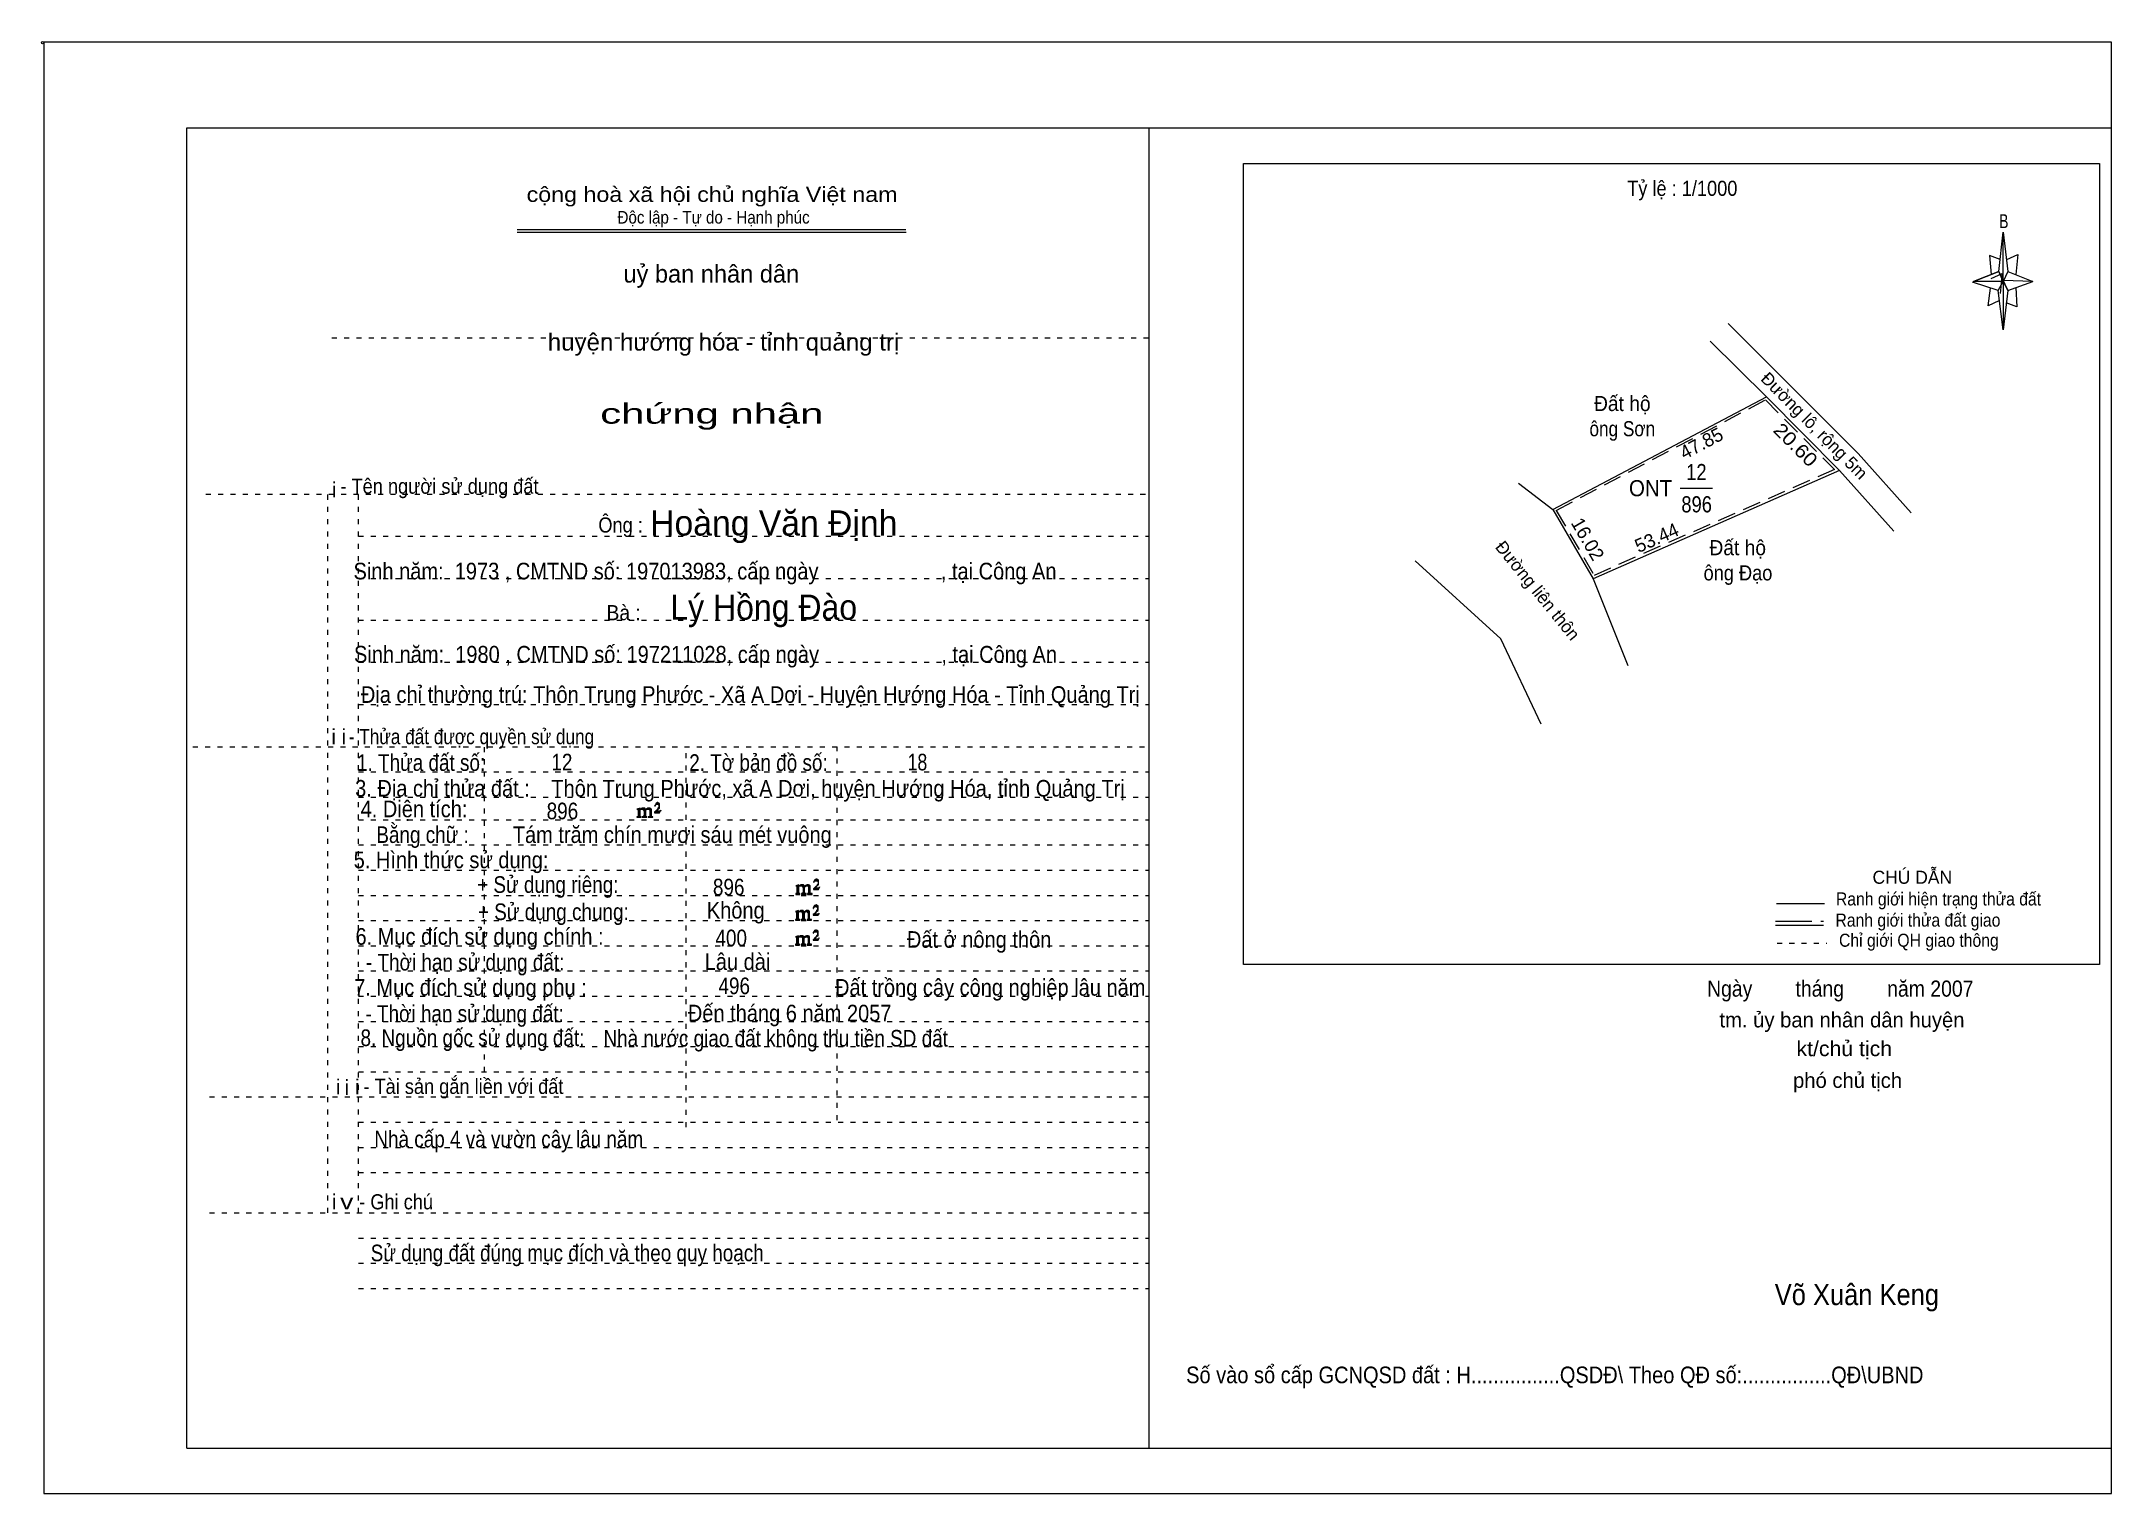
# Model space of a CAD drawing. Header units: centimetres. Extents: x -1.6 to 39.5, y -3.3 to 25.5.
import ezdxf
from ezdxf.enums import TextEntityAlignment as Align

# ---------------------------------------------------------------- set-up
doc = ezdxf.new("R2010")
doc.units = ezdxf.units.CM
doc.header["$LTSCALE"] = 0.12
for name, pattern in [('DOTTED', [1.5, 0.3, -1.2]), ('LONG_DASHED', [7.5, 6, -1.5]), ('MEDIUM_DASHED', [4.5, 3, -1.5])]:
    doc.linetypes.add(name, pattern=pattern)
for name, color, linetype, lineweight in [('1', 7, 'DOTTED', 13), ('10', 7, 'Continuous', 13), ('33', 7, 'LONG_DASHED', 13), ('4', 7, 'Continuous', 13), ('5', 7, 'Continuous', 13), ('50', 7, 'Continuous', 13)]:
    doc.layers.add(name, color=color, linetype=linetype, lineweight=lineweight)
doc.layers.add('30', color=7, linetype='Continuous')
doc.layers.add('6', color=7, linetype='Continuous')

msp = doc.modelspace()

# ---------------------------------------------------------------- hatches: boundary and pattern name
at = {"layer": '50'}
for points in [[(10.27, 10.13), (10.27, 10.12), (10.27, 10.11), (10.25, 10.11), (10.24, 10.11), (10.24, 10.1), (10.33, 10.1), (10.33, 10.11), (10.32, 10.11), (10.31, 10.11), (10.31, 10.12), (10.31, 10.13), (10.31, 10.24), (10.31, 10.25), (10.32, 10.26), (10.34, 10.26), (10.35, 10.26), (10.36, 10.26), (10.37, 10.25), (10.39, 10.22), (10.39, 10.13), (10.37, 10.12), (10.37, 10.11), (10.36, 10.11), (10.35, 10.11), (10.35, 10.1), (10.44, 10.1), (10.44, 10.11), (10.43, 10.11), (10.42, 10.11), (10.42, 10.12), (10.42, 10.13), (10.42, 10.24), (10.44, 10.26), (10.45, 10.26), (10.46, 10.26), (10.49, 10.26), (10.49, 10.25), (10.5, 10.24), (10.5, 10.22), (10.5, 10.13), (10.5, 10.12), (10.49, 10.11), (10.49, 10.11), (10.47, 10.11), (10.47, 10.1), (10.56, 10.1), (10.56, 10.11), (10.55, 10.11), (10.54, 10.11), (10.53, 10.12), (10.53, 10.13), (10.53, 10.2), (10.53, 10.25), (10.53, 10.26), (10.52, 10.27), (10.5, 10.28), (10.47, 10.28), (10.46, 10.28), (10.44, 10.27), (10.41, 10.25), (10.41, 10.26), (10.4, 10.28), (10.39, 10.28), (10.37, 10.28), (10.35, 10.28), (10.34, 10.28), (10.32, 10.26), (10.31, 10.26), (10.31, 10.25), (10.31, 10.25), (10.31, 10.26), (10.31, 10.28), (10.24, 10.26), (10.24, 10.26), (10.25, 10.26), (10.27, 10.25), (10.27, 10.24), (10.27, 10.23)], [(10.69, 10.19), (10.72, 10.24), (10.72, 10.24), (10.71, 10.22), (10.69, 10.22), (10.68, 10.22), (10.63, 10.22), (10.66, 10.26), (10.67, 10.27), (10.69, 10.28), (10.69, 10.3), (10.69, 10.32), (10.69, 10.34), (10.69, 10.35), (10.69, 10.37), (10.68, 10.38), (10.67, 10.38), (10.66, 10.39), (10.65, 10.39), (10.63, 10.38), (10.63, 10.38), (10.62, 10.37), (10.61, 10.35), (10.59, 10.33), (10.61, 10.33), (10.61, 10.35), (10.62, 10.35), (10.63, 10.36), (10.65, 10.36), (10.66, 10.36), (10.67, 10.35), (10.68, 10.35), (10.68, 10.32), (10.68, 10.3), (10.66, 10.28), (10.66, 10.26), (10.65, 10.25), (10.59, 10.2), (10.59, 10.19)], [(13.42, 8.61), (13.42, 8.6), (13.42, 8.59), (13.41, 8.59), (13.4, 8.59), (13.4, 8.57), (13.48, 8.57), (13.48, 8.59), (13.47, 8.59), (13.46, 8.59), (13.46, 8.6), (13.46, 8.61), (13.46, 8.72), (13.46, 8.73), (13.47, 8.74), (13.5, 8.74), (13.51, 8.74), (13.52, 8.74), (13.53, 8.73), (13.54, 8.69), (13.54, 8.61), (13.53, 8.6), (13.53, 8.59), (13.52, 8.59), (13.51, 8.59), (13.51, 8.57), (13.6, 8.57), (13.6, 8.59), (13.58, 8.59), (13.57, 8.59), (13.57, 8.6), (13.57, 8.61), (13.57, 8.72), (13.6, 8.74), (13.61, 8.74), (13.62, 8.74), (13.64, 8.74), (13.64, 8.73), (13.65, 8.72), (13.65, 8.69), (13.65, 8.61), (13.65, 8.6), (13.64, 8.59), (13.64, 8.59), (13.63, 8.59), (13.63, 8.57), (13.72, 8.57), (13.72, 8.59), (13.7, 8.59), (13.69, 8.59), (13.68, 8.6), (13.68, 8.61), (13.68, 8.68), (13.68, 8.73), (13.68, 8.74), (13.67, 8.75), (13.65, 8.76), (13.63, 8.76), (13.62, 8.76), (13.6, 8.75), (13.56, 8.73), (13.56, 8.74), (13.55, 8.76), (13.54, 8.76), (13.53, 8.76), (13.51, 8.76), (13.5, 8.76), (13.47, 8.74), (13.46, 8.74), (13.46, 8.73), (13.46, 8.73), (13.46, 8.74), (13.46, 8.76), (13.4, 8.74), (13.4, 8.74), (13.41, 8.74), (13.42, 8.73), (13.42, 8.72), (13.42, 8.71)], [(13.85, 8.67), (13.87, 8.72), (13.87, 8.72), (13.86, 8.69), (13.85, 8.69), (13.84, 8.69), (13.78, 8.69), (13.82, 8.74), (13.83, 8.75), (13.85, 8.76), (13.85, 8.78), (13.85, 8.79), (13.85, 8.82), (13.85, 8.83), (13.85, 8.85), (13.84, 8.86), (13.83, 8.86), (13.82, 8.87), (13.8, 8.87), (13.78, 8.86), (13.78, 8.86), (13.77, 8.85), (13.76, 8.83), (13.75, 8.81), (13.76, 8.81), (13.76, 8.83), (13.77, 8.83), (13.78, 8.84), (13.8, 8.84), (13.82, 8.84), (13.83, 8.83), (13.84, 8.83), (13.84, 8.79), (13.84, 8.78), (13.82, 8.76), (13.82, 8.74), (13.8, 8.73), (13.75, 8.68), (13.75, 8.67)], [(13.41, 8.09), (13.41, 8.08), (13.41, 8.07), (13.4, 8.07), (13.39, 8.07), (13.39, 8.06), (13.48, 8.06), (13.48, 8.07), (13.47, 8.07), (13.45, 8.07), (13.45, 8.08), (13.45, 8.09), (13.45, 8.2), (13.45, 8.21), (13.47, 8.23), (13.49, 8.23), (13.5, 8.23), (13.51, 8.23), (13.52, 8.21), (13.53, 8.18), (13.53, 8.09), (13.52, 8.08), (13.52, 8.07), (13.51, 8.07), (13.5, 8.07), (13.5, 8.06), (13.59, 8.06), (13.59, 8.07), (13.58, 8.07), (13.57, 8.07), (13.57, 8.08), (13.57, 8.09), (13.57, 8.2), (13.59, 8.23), (13.6, 8.23), (13.61, 8.23), (13.63, 8.23), (13.63, 8.21), (13.64, 8.2), (13.64, 8.18), (13.64, 8.09), (13.64, 8.08), (13.63, 8.07), (13.63, 8.07), (13.62, 8.07), (13.62, 8.06), (13.71, 8.06), (13.71, 8.07), (13.7, 8.07), (13.69, 8.07), (13.67, 8.08), (13.67, 8.09), (13.67, 8.17), (13.67, 8.21), (13.67, 8.23), (13.66, 8.24), (13.64, 8.25), (13.62, 8.25), (13.61, 8.25), (13.59, 8.24), (13.55, 8.21), (13.55, 8.23), (13.54, 8.25), (13.53, 8.25), (13.52, 8.25), (13.5, 8.25), (13.49, 8.25), (13.47, 8.23), (13.45, 8.23), (13.45, 8.21), (13.45, 8.21), (13.45, 8.23), (13.45, 8.25), (13.39, 8.23), (13.39, 8.23), (13.4, 8.23), (13.41, 8.21), (13.41, 8.2), (13.41, 8.19)], [(13.84, 8.16), (13.86, 8.2), (13.86, 8.2), (13.85, 8.18), (13.84, 8.18), (13.83, 8.18), (13.77, 8.18), (13.81, 8.23), (13.82, 8.24), (13.84, 8.25), (13.84, 8.27), (13.84, 8.28), (13.84, 8.3), (13.84, 8.31), (13.84, 8.34), (13.83, 8.35), (13.82, 8.35), (13.81, 8.36), (13.8, 8.36), (13.77, 8.35), (13.77, 8.35), (13.76, 8.34), (13.75, 8.31), (13.74, 8.29), (13.75, 8.29), (13.75, 8.31), (13.76, 8.31), (13.77, 8.33), (13.8, 8.33), (13.81, 8.33), (13.82, 8.31), (13.83, 8.31), (13.83, 8.28), (13.83, 8.27), (13.81, 8.25), (13.81, 8.23), (13.8, 8.21), (13.74, 8.17), (13.74, 8.16)], [(13.84, 7.66), (13.86, 7.71), (13.86, 7.71), (13.85, 7.68), (13.84, 7.68), (13.83, 7.68), (13.77, 7.68), (13.81, 7.73), (13.82, 7.74), (13.84, 7.75), (13.84, 7.77), (13.84, 7.78), (13.84, 7.81), (13.84, 7.82), (13.84, 7.84), (13.83, 7.85), (13.82, 7.85), (13.81, 7.86), (13.79, 7.86), (13.77, 7.85), (13.77, 7.85), (13.76, 7.84), (13.75, 7.82), (13.74, 7.8), (13.75, 7.8), (13.75, 7.82), (13.76, 7.82), (13.77, 7.83), (13.79, 7.83), (13.81, 7.83), (13.82, 7.82), (13.83, 7.82), (13.83, 7.78), (13.83, 7.77), (13.81, 7.75), (13.81, 7.73), (13.79, 7.72), (13.74, 7.67), (13.74, 7.66)], [(13.41, 7.6), (13.41, 7.59), (13.41, 7.58), (13.4, 7.58), (13.39, 7.58), (13.39, 7.56), (13.47, 7.56), (13.47, 7.58), (13.46, 7.58), (13.45, 7.58), (13.45, 7.59), (13.45, 7.6), (13.45, 7.71), (13.45, 7.72), (13.46, 7.73), (13.49, 7.73), (13.5, 7.73), (13.51, 7.73), (13.52, 7.72), (13.53, 7.68), (13.53, 7.6), (13.52, 7.59), (13.52, 7.58), (13.51, 7.58), (13.5, 7.58), (13.5, 7.56), (13.59, 7.56), (13.59, 7.58), (13.57, 7.58), (13.56, 7.58), (13.56, 7.59), (13.56, 7.6), (13.56, 7.71), (13.59, 7.73), (13.6, 7.73), (13.61, 7.73), (13.63, 7.73), (13.63, 7.72), (13.64, 7.71), (13.64, 7.68), (13.64, 7.6), (13.64, 7.59), (13.63, 7.58), (13.63, 7.58), (13.62, 7.58), (13.62, 7.56), (13.71, 7.56), (13.71, 7.58), (13.69, 7.58), (13.68, 7.58), (13.67, 7.59), (13.67, 7.6), (13.67, 7.67), (13.67, 7.72), (13.67, 7.73), (13.66, 7.74), (13.64, 7.75), (13.62, 7.75), (13.61, 7.75), (13.59, 7.74), (13.55, 7.72), (13.55, 7.73), (13.54, 7.75), (13.53, 7.75), (13.52, 7.75), (13.5, 7.75), (13.49, 7.75), (13.46, 7.73), (13.45, 7.73), (13.45, 7.72), (13.45, 7.72), (13.45, 7.73), (13.45, 7.75), (13.39, 7.73), (13.39, 7.73), (13.4, 7.73), (13.41, 7.72), (13.41, 7.71), (13.41, 7.7)]]:
    msp.add_hatch(color=256, dxfattribs=at).paths.add_polyline_path(points)

# ---------------------------------------------------------------- linework, layer by layer
at = {"layer": '1', "linetype": 'Continuous'}
for p, q in [((1.31, -2.42), (1.31, 23.78)), ((1.31, 23.78), (39.51, 23.78)), ((20.41, -2.42), (20.41, 23.78)), ((39.51, -2.42), (39.51, 23.78)), ((7.87, 21.76), (15.58, 21.76)), ((7.87, 21.71), (15.59, 21.71)), ((37.26, 20.55), (36.75, 20.72)), ((1.31, -2.42), (39.51, -2.42))]:
    msp.add_line(p, q, dxfattribs=at)
at = {"layer": '1'}
for p, q in [((4.19, 19.61), (20.41, 19.61)), ((1.69, 16.51), (20.41, 16.51)), ((4.11, 2.25), (4.11, 16.51)), ((4.72, 2.25), (4.72, 16.51)), ((4.72, 15.68), (20.41, 15.68)), ((4.72, 14.84), (20.41, 14.84)), ((4.72, 14.01), (20.41, 14.01)), ((4.72, 13.18), (20.41, 13.18)), ((4.72, 12.34), (20.41, 12.34)), ((1.43, 11.5), (20.41, 11.5)), ((7.22, 5.05), (7.22, 11.5)), ((11.22, 3.95), (11.22, 11.5)), ((14.22, 4.09), (14.22, 11.5)), ((4.72, 11), (20.41, 11)), ((4.72, 10.5), (20.41, 10.5)), ((4.72, 10.05), (20.41, 10.05)), ((4.72, 9.55), (20.41, 9.55)), ((4.72, 9.05), (20.41, 9.05)), ((4.72, 8.55), (20.41, 8.55)), ((4.72, 8.05), (20.41, 8.05)), ((4.72, 7.55), (20.41, 7.55)), ((4.72, 7.05), (20.41, 7.05)), ((4.72, 6.55), (20.41, 6.55)), ((4.72, 6.05), (20.41, 6.05)), ((4.72, 5.55), (20.41, 5.55)), ((4.72, 5.05), (20.41, 5.05)), ((1.76, 4.55), (20.41, 4.55)), ((4.72, 4.05), (20.41, 4.05)), ((4.72, 3.55), (20.41, 3.55)), ((4.72, 3.05), (20.41, 3.05)), ((1.76, 2.25), (20.41, 2.25)), ((4.72, 1.75), (20.41, 1.75)), ((4.72, 1.25), (20.41, 1.25)), ((4.72, 0.75), (20.41, 0.75))]:
    msp.add_line(p, q, dxfattribs=at)
at = {"layer": '1', "linetype": 'Continuous'}
msp.add_lwpolyline([(-1.53, -3.32), (39.51, -3.32), (39.51, 25.48), (-1.53, 25.48)], close=True, dxfattribs=at)
msp.add_lwpolyline([(37.27, 20.35), (37.06, 20.25), (37.11, 20.6)], dxfattribs=at)
at = {"layer": '10'}
for p, q in [((34.11, 16.98), (29.22, 14.83)), ((28.42, 16.21), (29.22, 14.83)), ((29.22, 14.83), (29.91, 13.11))]:
    msp.add_line(p, q, dxfattribs=at)
at = {"layer": '10', "linetype": 'MEDIUM_DASHED'}
msp.add_line((28.49, 16.19), (29.24, 14.9), dxfattribs=at)
at = {"layer": '10'}
for points in [[(35.53, 16.14), (34.48, 17.32), (31.9, 19.9)], [(31.54, 19.55), (32.66, 18.44), (34.11, 16.98), (35.19, 15.78)], [(27.74, 16.73), (28.42, 16.21), (32.66, 18.44)], [(28.19, 11.95), (27.39, 13.64), (25.69, 15.19)]]:
    msp.add_lwpolyline(points, dxfattribs=at)
at = {"layer": '10', "linetype": 'MEDIUM_DASHED'}
msp.add_lwpolyline([(28.49, 16.19), (32.64, 18.38), (34.01, 17), (29.24, 14.9)], dxfattribs=at)
at = {"layer": '33'}
msp.add_line((30.95, 16.63), (31.59, 16.63), dxfattribs=at)
at = {"layer": '4'}
for p, q in [((32.86, 8.39), (33.81, 8.39)), ((32.84, 7.96), (33.79, 7.96))]:
    msp.add_line(p, q, dxfattribs=at)
at = {"layer": '4', "linetype": 'LONG_DASHED'}
msp.add_line((32.84, 8.04), (33.79, 8.04), dxfattribs=at)
at = {"layer": '4', "linetype": 'DOTTED'}
msp.add_line((32.87, 7.6), (33.86, 7.6), dxfattribs=at)
at = {"layer": '4'}
msp.add_lwpolyline([(22.28, 23.07), (39.27, 23.07), (39.27, 7.18), (22.28, 7.18)], close=True, dxfattribs=at)
msp.add_circle((-1.55, 25.47), 0.025, dxfattribs=at)
at = {"layer": '5'}
for p, q in [((37.27, 20.93), (37.36, 21.71)), ((37.45, 20.55), (37.36, 19.77)), ((37.45, 20.93), (37.95, 20.73)), ((37.61, 20.61), (37.63, 20.23)), ((37.63, 20.23), (37.42, 20.31))]:
    msp.add_line(p, q, dxfattribs=at)
for points in [[(37.36, 21.71), (37.45, 20.93), (37.36, 20.73)], [(37.36, 20.73), (36.77, 20.73), (37.27, 20.93), (37.45, 20.55), (37.95, 20.73), (37.36, 20.75)], [(37.36, 20.73), (37.36, 19.77), (37.26, 20.55)]]:
    msp.add_lwpolyline(points, close=True, dxfattribs=at)
for points in [[(37.3, 21.17), (37.09, 21.25), (37.12, 20.87)], [(37.43, 21.17), (37.65, 21.27), (37.61, 20.87)], [(37.36, 20.73), (37.27, 20.93), (36.77, 20.73)], [(37.12, 20.79), (37.34, 20.89), (37.3, 20.49)], [(37.36, 20.73), (37.45, 20.55), (37.95, 20.73)]]:
    msp.add_lwpolyline(points, dxfattribs=at)
at = {"layer": '50'}
for points in [[(10.27, 10.13), (10.27, 10.12), (10.27, 10.11), (10.25, 10.11), (10.24, 10.11), (10.24, 10.1), (10.33, 10.1), (10.33, 10.11), (10.32, 10.11), (10.31, 10.11), (10.31, 10.12), (10.31, 10.13), (10.31, 10.24), (10.31, 10.25), (10.32, 10.26), (10.34, 10.26), (10.35, 10.26), (10.36, 10.26), (10.37, 10.25), (10.39, 10.22), (10.39, 10.13), (10.37, 10.12), (10.37, 10.11), (10.36, 10.11), (10.35, 10.11), (10.35, 10.1), (10.44, 10.1), (10.44, 10.11), (10.43, 10.11), (10.42, 10.11), (10.42, 10.12), (10.42, 10.13), (10.42, 10.24), (10.44, 10.26), (10.45, 10.26), (10.46, 10.26), (10.49, 10.26), (10.49, 10.25), (10.5, 10.24), (10.5, 10.22), (10.5, 10.13), (10.5, 10.12), (10.49, 10.11), (10.49, 10.11), (10.47, 10.11), (10.47, 10.1), (10.56, 10.1), (10.56, 10.11), (10.55, 10.11), (10.54, 10.11), (10.53, 10.12), (10.53, 10.13), (10.53, 10.2), (10.53, 10.25), (10.53, 10.26), (10.52, 10.27), (10.5, 10.28), (10.47, 10.28), (10.46, 10.28), (10.44, 10.27), (10.41, 10.25), (10.41, 10.26), (10.4, 10.28), (10.39, 10.28), (10.37, 10.28), (10.35, 10.28), (10.34, 10.28), (10.32, 10.26), (10.31, 10.26), (10.31, 10.25), (10.31, 10.25), (10.31, 10.26), (10.31, 10.28), (10.24, 10.26), (10.24, 10.26), (10.25, 10.26), (10.27, 10.25), (10.27, 10.24), (10.27, 10.23)], [(10.69, 10.19), (10.72, 10.24), (10.72, 10.24), (10.71, 10.22), (10.69, 10.22), (10.68, 10.22), (10.63, 10.22), (10.66, 10.26), (10.67, 10.27), (10.69, 10.28), (10.69, 10.3), (10.69, 10.32), (10.69, 10.34), (10.69, 10.35), (10.69, 10.37), (10.68, 10.38), (10.67, 10.38), (10.66, 10.39), (10.65, 10.39), (10.63, 10.38), (10.63, 10.38), (10.62, 10.37), (10.61, 10.35), (10.59, 10.33), (10.61, 10.33), (10.61, 10.35), (10.62, 10.35), (10.63, 10.36), (10.65, 10.36), (10.66, 10.36), (10.67, 10.35), (10.68, 10.35), (10.68, 10.32), (10.68, 10.3), (10.66, 10.28), (10.66, 10.26), (10.65, 10.25), (10.59, 10.2), (10.59, 10.19)], [(13.42, 8.61), (13.42, 8.6), (13.42, 8.59), (13.41, 8.59), (13.4, 8.59), (13.4, 8.57), (13.48, 8.57), (13.48, 8.59), (13.47, 8.59), (13.46, 8.59), (13.46, 8.6), (13.46, 8.61), (13.46, 8.72), (13.46, 8.73), (13.47, 8.74), (13.5, 8.74), (13.51, 8.74), (13.52, 8.74), (13.53, 8.73), (13.54, 8.69), (13.54, 8.61), (13.53, 8.6), (13.53, 8.59), (13.52, 8.59), (13.51, 8.59), (13.51, 8.57), (13.6, 8.57), (13.6, 8.59), (13.58, 8.59), (13.57, 8.59), (13.57, 8.6), (13.57, 8.61), (13.57, 8.72), (13.6, 8.74), (13.61, 8.74), (13.62, 8.74), (13.64, 8.74), (13.64, 8.73), (13.65, 8.72), (13.65, 8.69), (13.65, 8.61), (13.65, 8.6), (13.64, 8.59), (13.64, 8.59), (13.63, 8.59), (13.63, 8.57), (13.72, 8.57), (13.72, 8.59), (13.7, 8.59), (13.69, 8.59), (13.68, 8.6), (13.68, 8.61), (13.68, 8.68), (13.68, 8.73), (13.68, 8.74), (13.67, 8.75), (13.65, 8.76), (13.63, 8.76), (13.62, 8.76), (13.6, 8.75), (13.56, 8.73), (13.56, 8.74), (13.55, 8.76), (13.54, 8.76), (13.53, 8.76), (13.51, 8.76), (13.5, 8.76), (13.47, 8.74), (13.46, 8.74), (13.46, 8.73), (13.46, 8.73), (13.46, 8.74), (13.46, 8.76), (13.4, 8.74), (13.4, 8.74), (13.41, 8.74), (13.42, 8.73), (13.42, 8.72), (13.42, 8.71)], [(13.85, 8.67), (13.87, 8.72), (13.87, 8.72), (13.86, 8.69), (13.85, 8.69), (13.84, 8.69), (13.78, 8.69), (13.82, 8.74), (13.83, 8.75), (13.85, 8.76), (13.85, 8.78), (13.85, 8.79), (13.85, 8.82), (13.85, 8.83), (13.85, 8.85), (13.84, 8.86), (13.83, 8.86), (13.82, 8.87), (13.8, 8.87), (13.78, 8.86), (13.78, 8.86), (13.77, 8.85), (13.76, 8.83), (13.75, 8.81), (13.76, 8.81), (13.76, 8.83), (13.77, 8.83), (13.78, 8.84), (13.8, 8.84), (13.82, 8.84), (13.83, 8.83), (13.84, 8.83), (13.84, 8.79), (13.84, 8.78), (13.82, 8.76), (13.82, 8.74), (13.8, 8.73), (13.75, 8.68), (13.75, 8.67)], [(13.41, 8.09), (13.41, 8.08), (13.41, 8.07), (13.4, 8.07), (13.39, 8.07), (13.39, 8.06), (13.48, 8.06), (13.48, 8.07), (13.47, 8.07), (13.45, 8.07), (13.45, 8.08), (13.45, 8.09), (13.45, 8.2), (13.45, 8.21), (13.47, 8.23), (13.49, 8.23), (13.5, 8.23), (13.51, 8.23), (13.52, 8.21), (13.53, 8.18), (13.53, 8.09), (13.52, 8.08), (13.52, 8.07), (13.51, 8.07), (13.5, 8.07), (13.5, 8.06), (13.59, 8.06), (13.59, 8.07), (13.58, 8.07), (13.57, 8.07), (13.57, 8.08), (13.57, 8.09), (13.57, 8.2), (13.59, 8.23), (13.6, 8.23), (13.61, 8.23), (13.63, 8.23), (13.63, 8.21), (13.64, 8.2), (13.64, 8.18), (13.64, 8.09), (13.64, 8.08), (13.63, 8.07), (13.63, 8.07), (13.62, 8.07), (13.62, 8.06), (13.71, 8.06), (13.71, 8.07), (13.7, 8.07), (13.69, 8.07), (13.67, 8.08), (13.67, 8.09), (13.67, 8.17), (13.67, 8.21), (13.67, 8.23), (13.66, 8.24), (13.64, 8.25), (13.62, 8.25), (13.61, 8.25), (13.59, 8.24), (13.55, 8.21), (13.55, 8.23), (13.54, 8.25), (13.53, 8.25), (13.52, 8.25), (13.5, 8.25), (13.49, 8.25), (13.47, 8.23), (13.45, 8.23), (13.45, 8.21), (13.45, 8.21), (13.45, 8.23), (13.45, 8.25), (13.39, 8.23), (13.39, 8.23), (13.4, 8.23), (13.41, 8.21), (13.41, 8.2), (13.41, 8.19)], [(13.84, 8.16), (13.86, 8.2), (13.86, 8.2), (13.85, 8.18), (13.84, 8.18), (13.83, 8.18), (13.77, 8.18), (13.81, 8.23), (13.82, 8.24), (13.84, 8.25), (13.84, 8.27), (13.84, 8.28), (13.84, 8.3), (13.84, 8.31), (13.84, 8.34), (13.83, 8.35), (13.82, 8.35), (13.81, 8.36), (13.8, 8.36), (13.77, 8.35), (13.77, 8.35), (13.76, 8.34), (13.75, 8.31), (13.74, 8.29), (13.75, 8.29), (13.75, 8.31), (13.76, 8.31), (13.77, 8.33), (13.8, 8.33), (13.81, 8.33), (13.82, 8.31), (13.83, 8.31), (13.83, 8.28), (13.83, 8.27), (13.81, 8.25), (13.81, 8.23), (13.8, 8.21), (13.74, 8.17), (13.74, 8.16)], [(13.84, 7.66), (13.86, 7.71), (13.86, 7.71), (13.85, 7.68), (13.84, 7.68), (13.83, 7.68), (13.77, 7.68), (13.81, 7.73), (13.82, 7.74), (13.84, 7.75), (13.84, 7.77), (13.84, 7.78), (13.84, 7.81), (13.84, 7.82), (13.84, 7.84), (13.83, 7.85), (13.82, 7.85), (13.81, 7.86), (13.79, 7.86), (13.77, 7.85), (13.77, 7.85), (13.76, 7.84), (13.75, 7.82), (13.74, 7.8), (13.75, 7.8), (13.75, 7.82), (13.76, 7.82), (13.77, 7.83), (13.79, 7.83), (13.81, 7.83), (13.82, 7.82), (13.83, 7.82), (13.83, 7.78), (13.83, 7.77), (13.81, 7.75), (13.81, 7.73), (13.79, 7.72), (13.74, 7.67), (13.74, 7.66)], [(13.41, 7.6), (13.41, 7.59), (13.41, 7.58), (13.4, 7.58), (13.39, 7.58), (13.39, 7.56), (13.47, 7.56), (13.47, 7.58), (13.46, 7.58), (13.45, 7.58), (13.45, 7.59), (13.45, 7.6), (13.45, 7.71), (13.45, 7.72), (13.46, 7.73), (13.49, 7.73), (13.5, 7.73), (13.51, 7.73), (13.52, 7.72), (13.53, 7.68), (13.53, 7.6), (13.52, 7.59), (13.52, 7.58), (13.51, 7.58), (13.5, 7.58), (13.5, 7.56), (13.59, 7.56), (13.59, 7.58), (13.57, 7.58), (13.56, 7.58), (13.56, 7.59), (13.56, 7.6), (13.56, 7.71), (13.59, 7.73), (13.6, 7.73), (13.61, 7.73), (13.63, 7.73), (13.63, 7.72), (13.64, 7.71), (13.64, 7.68), (13.64, 7.6), (13.64, 7.59), (13.63, 7.58), (13.63, 7.58), (13.62, 7.58), (13.62, 7.56), (13.71, 7.56), (13.71, 7.58), (13.69, 7.58), (13.68, 7.58), (13.67, 7.59), (13.67, 7.6), (13.67, 7.67), (13.67, 7.72), (13.67, 7.73), (13.66, 7.74), (13.64, 7.75), (13.62, 7.75), (13.61, 7.75), (13.59, 7.74), (13.55, 7.72), (13.55, 7.73), (13.54, 7.75), (13.53, 7.75), (13.52, 7.75), (13.5, 7.75), (13.49, 7.75), (13.46, 7.73), (13.45, 7.73), (13.45, 7.72), (13.45, 7.72), (13.45, 7.73), (13.45, 7.75), (13.39, 7.73), (13.39, 7.73), (13.4, 7.73), (13.41, 7.72), (13.41, 7.71), (13.41, 7.7)]]:
    msp.add_lwpolyline(points, close=True, dxfattribs=at)

# ---------------------------------------------------------------- texts
at = {"layer": '1'}
for s, height, width, p in [('cộng hoà xã hội chủ nghĩa Việt nam', 0.3, 1.15, (11.735, 22.31)), ('Độc lập - Tự do - Hạnh phúc', 0.25, 0.9, (11.765, 21.88)), ('chứng nhận', 0.4, 1.55, (11.73, 17.91)), ('- Tên người sử dụng đất', 0.3, 0.9, (6.325, 16.52)), ('- Thửa đất được quyền sử dụng', 0.3, 0.85, (6.96, 11.55)), ('- Tài sản gắn liền với đất ', 0.3, 0.9, (6.85, 4.61)), ('v', 0.3, 1.3, (4.485, 2.32)), ('- Ghi chú', 0.3, 0.9, (5.465, 2.32))]:
    msp.add_text(s, height=height, dxfattribs=dict(at, width=width)).set_placement(p, align=Align.CENTER)
for s, height, p in [('uỷ ban nhân dân', 0.35, (11.72, 20.71)), ('i', 0.3, (4.235, 16.45)), ('i', 0.3, (4.225, 11.55)), ('i', 0.3, (4.425, 11.55)), ('i', 0.3, (4.315, 4.6)), ('i', 0.3, (4.485, 4.59)), ('i', 0.3, (4.695, 4.6)), ('i', 0.3, (4.235, 2.32))]:
    msp.add_text(s, height=height, dxfattribs=at).set_placement(p, align=Align.CENTER)
at = {"layer": '10'}
for s, height, width, p in [('Tỷ lệ : 1/1000', 0.3, 0.9, (30.99, 22.43)), ('Đất hộ', 0.3, 0.95, (29.8, 18.16)), ('ông Sơn', 0.3, 0.85, (29.8, 17.66)), ('Đất hộ', 0.3, 0.95, (32.09, 15.3)), ('ông Đạo', 0.3, 0.9, (32.095, 14.8)), ('Lý Hồng Đào', 0.5, 0.95, (12.76, 14.02)), ('Võ Xuân Keng', 0.42, 0.9, (34.455, 0.42))]:
    msp.add_text(s, height=height, dxfattribs=dict(at, width=width)).set_placement(p, align=Align.CENTER)
for s, rotation, p in [('Đường lô, rộng 5m ', 314.803, (33.555, 17.748)), ('Đường liên thôn ', 309.101, (28.053, 14.484))]:
    msp.add_text(s, height=0.25, rotation=rotation, dxfattribs=at).set_placement(p, align=Align.CENTER)
msp.add_text('Hoàng Văn Định', height=0.5, dxfattribs=at).set_placement((12.96, 15.69), align=Align.CENTER)
at = {"layer": '30'}
for s, rotation, p in [('47.85', 27.711, (31.432, 17.401)), ('16.02', 300.038, (28.996, 15.553)), ('53.44', 23.783, (30.536, 15.523))]:
    msp.add_text(s, height=0.27, rotation=rotation, dxfattribs=at).set_placement(p, align=Align.CENTER)
at = {"layer": '30', "width": 1.15}
msp.add_text('20.60', height=0.27, rotation=314.98, dxfattribs=at).set_placement((33.144, 17.395), align=Align.CENTER)
at = {"layer": '33', "width": 0.85}
for s, p in [('12', (31.27, 16.79)), ('896', (31.275, 16.15))]:
    msp.add_text(s, height=0.32, dxfattribs=at).set_placement(p, align=Align.CENTER)
at = {"layer": '33', "width": 0.95}
msp.add_text('ONT', height=0.32, dxfattribs=at).set_placement((30.79, 16.47), align=Align.RIGHT)
at = {"layer": '4'}
msp.add_text('CHÚ DẪN', height=0.2591, dxfattribs=at).set_placement((35.555, 8.78), align=Align.CENTER)
at = {"layer": '4', "width": 0.9}
for s, p in [('Ranh giới hiện trạng thửa đất', (36.075, 8.35)), ('Ranh giới thửa đất giao ', (35.71, 7.93)), ('Chỉ giới QH giao thông', (35.685, 7.53))]:
    msp.add_text(s, height=0.2591, dxfattribs=at).set_placement(p, align=Align.CENTER)
at = {"layer": '5', "width": 0.75}
msp.add_text('B', height=0.276, dxfattribs=at).set_placement((37.37, 21.79), align=Align.CENTER)
at = {"layer": '50'}
for s, height, width, p in [('  huyện hướng hóa - tỉnh quảng trị', 0.34, 1.05, (11.83, 19.36)), ('Ông :', 0.3, 0.9, (9.92, 15.75)), ('Sinh năm:  1973 , CMTND số: 197013983, cấp ngày                      , tại Công An ', 0.33, 0.9, (11.65, 14.82)), ('Bà :', 0.3, 0.95, (9.98, 14.01)), ('Sinh năm:  1980 , CMTND số: 197211028, cấp ngày                      , tại Công An ', 0.33, 0.9, (11.66, 13.17)), ('Địa chỉ thường trú: Thôn Trung Phước - Xã A Dơi - Huyện Hướng Hóa - Tỉnh Quảng Trị', 0.33, 0.9, (12.495, 12.37)), ('1. Thửa đất số:  ', 0.33, 0.85, (6.065, 11.02)), ('12', 0.33, 0.85, (8.755, 11.03)), ('2. Tờ bản đồ số:  ', 0.33, 0.85, (12.76, 11.02)), ('18', 0.33, 0.8, (15.81, 11.03)), ('3. Địa chỉ thửa đất : ', 0.33, 0.9, (6.44, 10.51)), ('Thôn Trung Phước, xã A Dơi, huyện Hướng Hóa, tỉnh Quảng Trị', 0.33, 0.9, (14.235, 10.51)), ('4. Diện tích: ', 0.33, 0.9, (5.875, 10.1)), ('896', 0.33, 0.85, (8.765, 10.06)), ('Bằng chữ :', 0.33, 0.85, (5.99, 9.59)), ('5. Hình thức sử dụng:', 0.33, 0.9, (6.555, 9.09)), ('+ Sử dụng riêng:', 0.33, 0.85, (8.475, 8.6)), ('896', 0.33, 0.85, (12.065, 8.55)), ('+ Sử dụng chung:', 0.33, 0.85, (8.585, 8.06)), ('Không', 0.33, 0.9, (12.205, 8.09)), ('6. Mục đích sử dụng chính :', 0.33, 0.9, (7.12, 7.57)), ('400', 0.33, 0.85, (12.115, 7.54)), ('Đất ở nông thôn', 0.33, 0.9, (17.035, 7.51)), ('- Thời hạn sử dụng đất:', 0.33, 0.85, (6.835, 7.06)), ('Lâu dài', 0.33, 0.9, (12.24, 7.07)), ('7. Mục đích sử dụng phụ :', 0.33, 0.9, (6.94, 6.56)), ('496', 0.33, 0.85, (12.175, 6.59)), ('Đất trồng cây công nghiệp lâu năm', 0.33, 0.9, (17.255, 6.56)), ('Ngày        tháng        năm 2007', 0.32, 0.9, (34.125, 6.54)), ('- Thời hạn sử dụng đất:', 0.33, 0.85, (6.825, 6.04)), ('Đến tháng 6 năm 2057', 0.33, 0.9, (13.275, 6.05)), ('8. Nguồn gốc sử dụng đất:', 0.33, 0.85, (6.98, 5.56)), ('Nhà nước giao đất không thu tiền SD đất ', 0.33, 0.85, (13.05, 5.55)), ('kt/chủ tịch', 0.3, 1.05, (34.205, 5.36)), ('Nhà cấp 4 và vườn cây lâu năm', 0.33, 0.85, (7.7, 3.55)), ('Sử dụng đất đúng mục đích và theo quy hoạch', 0.33, 0.85, (8.86, 1.29)), ('Số vào sổ cấp GCNQSD đất : H................QSDĐ\\ Theo QĐ số:................QĐ\\UBND', 0.33, 0.9, (28.46, -1.13))]:
    msp.add_text(s, height=height, dxfattribs=dict(at, width=width)).set_placement(p, align=Align.CENTER)
for s, p in [('tm. ủy ban nhân dân huyện ', (34.215, 5.93)), ('phó chủ tịch', (34.27, 4.73))]:
    msp.add_text(s, height=0.3, dxfattribs=at).set_placement(p, align=Align.CENTER)
at = {"layer": '6', "width": 0.9}
msp.add_text('Tám trăm chín mươi sáu mét vuông', height=0.33, dxfattribs=at).set_placement((10.945, 9.59), align=Align.CENTER)

doc.saveas('drawing.dxf')
